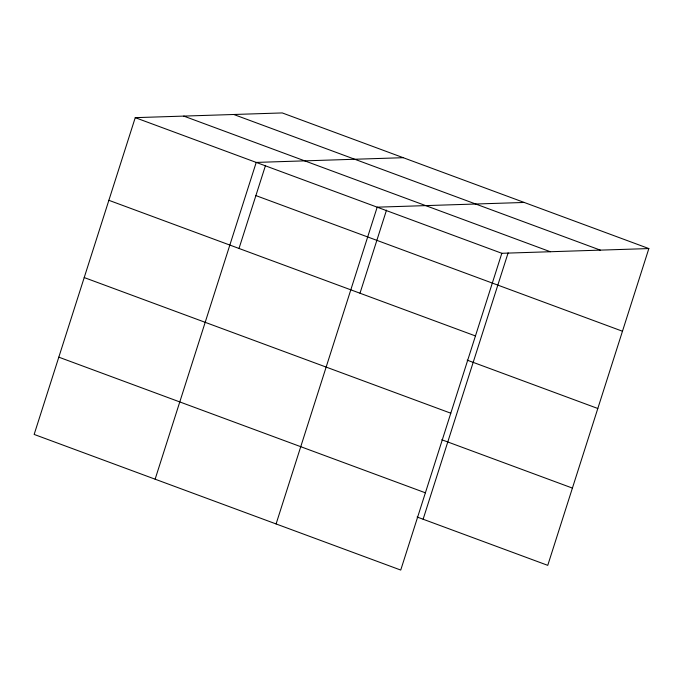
<?xml version="1.0" encoding="UTF-8"?>
<svg xmlns="http://www.w3.org/2000/svg" width="683" height="683" viewBox="0 0 683 683"><rect width="100%" height="100%" fill="white"/><g stroke="black" fill="none" stroke-linecap="round" stroke-linejoin="round"><path stroke-width="1.02" d="M648.85 248.569L282.267 112.934L135.243 117.655L34.15 434.431L400.733 570.066L501.826 253.291L648.85 248.569L547.757 565.345L417.117 517.014M155.126 479.193L256.219 162.417L403.243 157.696M239.016 248.45L265.542 165.346M276.094 523.946L377.187 207.171L524.211 202.458M359.992 293.212L386.51 210.108M423.119 519.234L508.126 252.855M233.748 114.488L600.331 250.132M183.761 116.093L550.344 251.737M135.243 117.655L501.826 253.291M255.886 195.586L622.469 331.229M108.87 200.307L475.453 335.942M467.181 360.146L597.813 408.485M84.214 277.563L450.797 413.206M441.773 439.75L572.414 488.089M58.806 357.166L425.389 492.81"/></g></svg>
